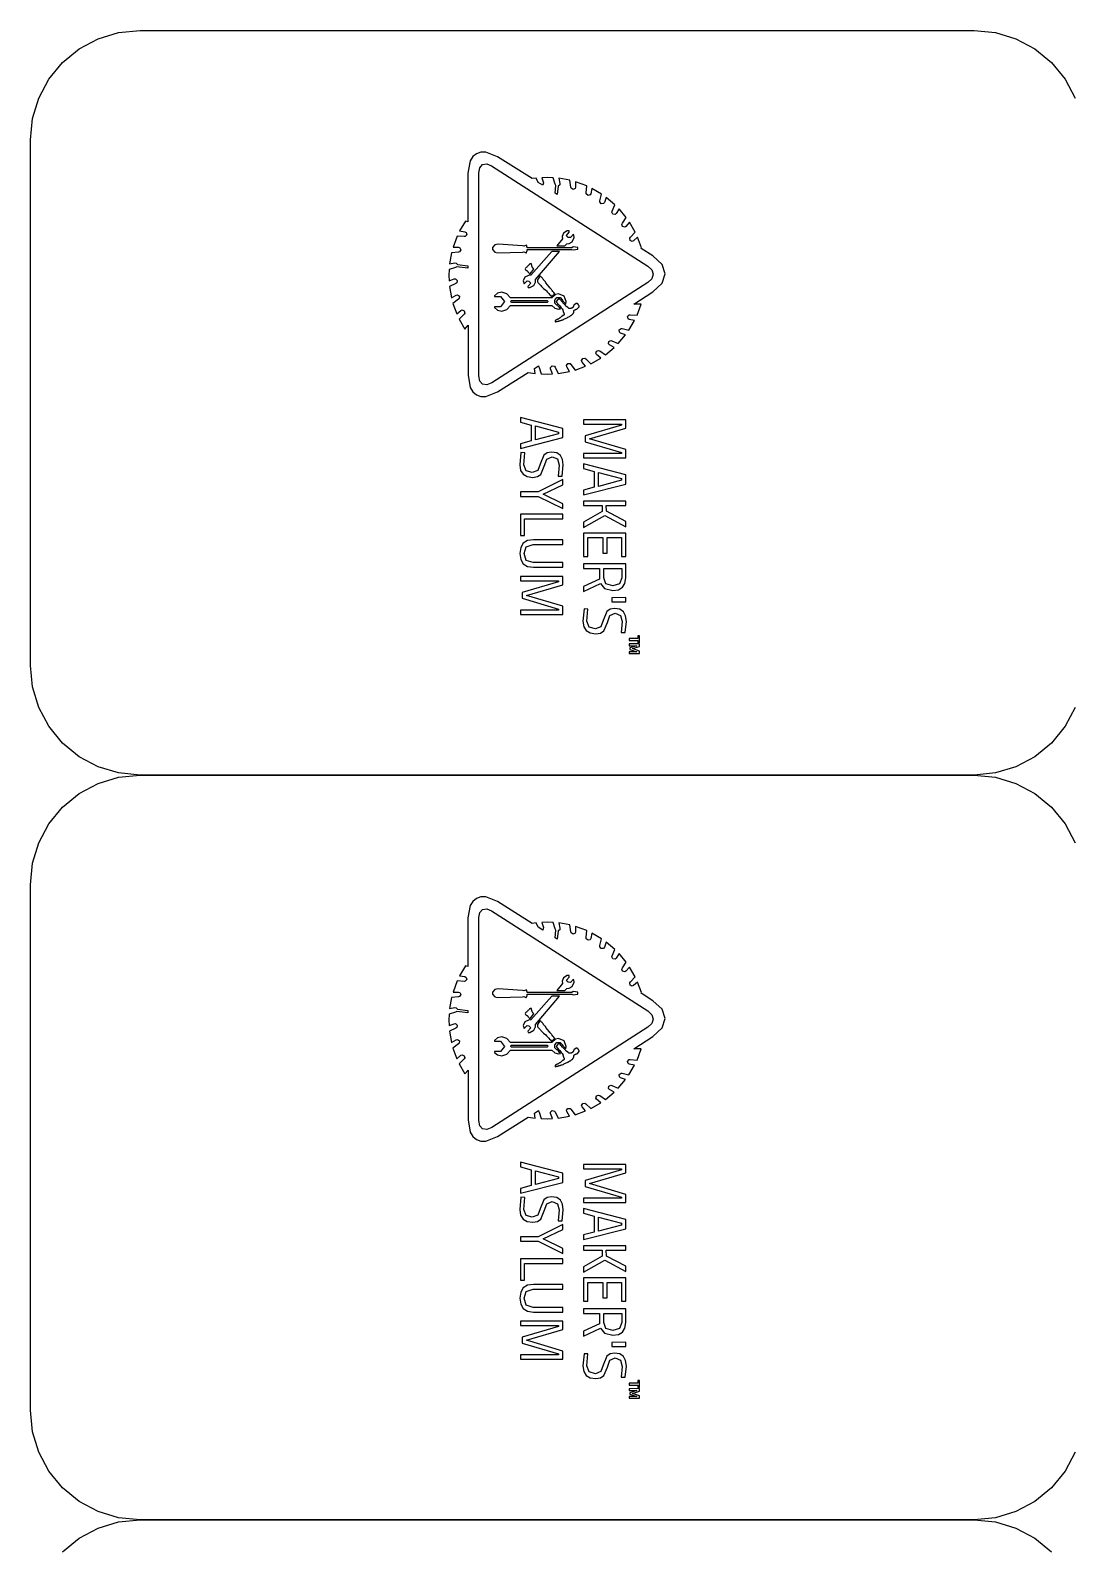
# Model space of a CAD drawing. Extents: x 0 to 210, y 0 to 297.
# Drawn here: x 0 to 103.4, y 145.5 to 297 of the extents above; entities that cross this region are included whole.
import ezdxf

# ---------------------------------------------------------------- set-up
doc = ezdxf.new("R2010")
doc.units = 0

msp = doc.modelspace()

# ---------------------------------------------------------------- linework, layer by layer
at = {"layer": 'Layer 1', "color": 7}
for points in [[(104.168185, 229.495793), (103.164034, 227.614966), (101.799378, 225.950622), (100.135034, 224.585966), (98.254207, 223.581815), (96.214218, 222.961911), (94.072392, 222.75), (10.927608, 222.75), (8.785782, 222.961911), (6.745793, 223.581815), (4.864966, 224.585966), (3.200622, 225.950622), (1.835966, 227.614966), (0.831815, 229.495793), (0.211911, 231.535782), (0, 233.677608), (0, 286.072392), (0.211911, 288.214218), (0.831815, 290.254207), (1.835966, 292.135034), (3.200622, 293.799378), (4.864966, 295.164034), (6.745793, 296.168185), (8.785782, 296.788089), (10.927608, 297), (10.927608, 297)], [(10.927608, 297), (94.072392, 297), (96.214218, 296.788089), (98.254207, 296.168185), (100.135034, 295.164034), (101.799378, 293.799378), (103.164034, 292.135034), (104.168185, 290.254207)], [(46.557343, 260.961574), (49.618448, 262.900908), (50.331439, 262.78683), (50.24588, 263.300183), (50.645155, 263.55686), (50.645155, 263.52834), (50.721207, 263.404755), (50.920844, 262.748804), (51.51025, 262.729791), (52.042616, 262.748804), (51.861992, 263.25265), (51.857239, 263.400002), (52.023603, 263.547353), (52.245818, 263.509327), (52.318306, 263.414261), (52.622515, 262.805843), (53.73478, 262.995974), (53.468597, 263.461794), (53.438889, 263.604392), (53.573169, 263.77551), (53.797761, 263.771945), (53.886885, 263.689951), (54.295666, 263.138572), (55.350892, 263.518833), (55.008657, 263.937121), (54.953994, 264.071401), (55.056189, 264.26985), (55.278405, 264.3055), (55.379412, 264.24133), (55.873752, 263.766003), (56.852925, 264.326889), (56.444144, 264.678631), (56.368092, 264.802216), (56.434638, 265.01136), (56.646158, 265.086224), (56.75786, 265.03988), (57.328252, 264.659618), (58.193348, 265.372609), (57.727527, 265.648298), (57.630085, 265.756435), (57.660981, 265.971521), (57.857054, 266.082034), (57.974697, 266.05708), (58.602129, 265.78139), (59.334132, 266.636979), (58.830286, 266.827109), (58.715019, 266.919798), (58.706701, 267.140825), (58.882572, 267.282235), (59.001403, 267.273917), (59.666861, 267.112306), (60.237254, 268.081973), (59.704887, 268.177038), (59.576549, 268.248337), (59.53377, 268.462234), (59.681121, 268.630975), (59.799953, 268.642858), (60.484424, 268.595326), (60.893205, 269.707591), (60.351332, 269.707591), (60.142188, 269.707591), (62.062509, 270.943441), (62.97692, 271.7919), (63.281723, 272.725917), (62.97692, 273.659935), (62.062509, 274.508394), (60.902711, 275.249904), (60.912218, 275.31645), (60.531956, 276.371675), (60.113669, 276.019933), (59.979389, 275.965271), (59.78094, 276.067466), (59.74529, 276.289682), (59.809459, 276.390689), (60.284786, 276.885029), (59.7239, 277.864202), (59.372158, 277.455421), (59.248573, 277.379369), (59.03943, 277.445915), (58.964566, 277.657435), (59.01091, 277.769137), (59.391172, 278.339529), (58.678181, 279.204624), (58.402491, 278.738804), (58.294354, 278.641362), (58.079269, 278.672258), (57.968755, 278.868331), (57.99371, 278.985974), (58.2694, 279.613406), (57.413811, 280.345409), (57.22368, 279.841563), (57.130992, 279.726296), (56.909965, 279.717978), (56.768555, 279.893849), (56.776873, 280.01268), (56.938484, 280.678138), (55.968817, 281.248531), (55.873752, 280.716164), (55.802453, 280.587826), (55.588556, 280.545047), (55.419814, 280.692398), (55.407931, 280.81123), (55.455464, 281.495701), (54.343199, 281.904482), (54.343199, 281.362609), (54.298043, 281.224764), (54.096029, 281.143959), (53.903521, 281.258037), (53.867872, 281.372116), (53.791819, 282.056586), (52.689061, 282.256224), (52.784126, 281.723858), (52.76749, 281.589578), (52.622515, 281.476687), (52.52745, 280.630605), (52.299293, 280.773204), (52.384852, 281.533727), (52.308799, 281.657312), (52.109162, 282.313263), (51.519756, 282.332276), (50.98739, 282.313263), (51.168014, 281.809416), (51.072949, 281.55274), (50.626142, 281.837936), (50.407491, 282.275237), (50.017723, 282.218198), (46.566849, 284.404702), (45.419083, 284.859233), (44.917, 284.854554), (44.478975, 284.704158), (44.117151, 284.414728), (43.843671, 283.99295), (43.610315, 282.779083), (43.610315, 277.911735), (43.363145, 277.968774), (42.792753, 276.999107), (43.325119, 276.904042), (43.453457, 276.836308), (43.496237, 276.618846), (43.348885, 276.450104), (43.230054, 276.438221), (42.545583, 276.485754), (42.136801, 275.373489), (42.678674, 275.373489), (42.816519, 275.328333), (42.897325, 275.126319), (42.783246, 274.933811), (42.669168, 274.898162), (41.984697, 274.822109), (41.785059, 273.719351), (42.317426, 273.814416), (42.451706, 273.79778), (42.564596, 273.652805), (43.610315, 273.538727), (43.610315, 273.301063), (42.517063, 273.424648), (42.393478, 273.348596), (41.737527, 273.158465), (41.718514, 272.569059), (41.737527, 272.036693), (42.241373, 272.217317), (42.388725, 272.222071), (42.536076, 272.055706), (42.49805, 271.833491), (42.402985, 271.761004), (41.794566, 271.456794), (41.984697, 270.344529), (42.450517, 270.610712), (42.593115, 270.64042), (42.764233, 270.50614), (42.760668, 270.281548), (42.678674, 270.192424), (42.127295, 269.783643), (42.507557, 268.728417), (42.925844, 269.070653), (43.060124, 269.125315), (43.258573, 269.02312), (43.294223, 268.800905), (43.230054, 268.699898), (42.754727, 268.205558), (43.315612, 267.226384), (43.629328, 267.597139), (43.629328, 262.625219), (43.846196, 261.389368), (44.114607, 260.960831), (44.473034, 260.666871), (44.908998, 260.513727), (45.410022, 260.507637), (46.557343, 260.961574), (46.557343, 260.961574)], [(44.713074, 262.549166), (44.713074, 282.78859), (44.813041, 283.308776), (45.085017, 283.613282), (45.487114, 283.678937), (45.977444, 283.482567), (61.568169, 273.491194), (61.958531, 273.111526), (62.088652, 272.678385), (61.958531, 272.245243), (61.568169, 271.865576), (45.98695, 261.855189), (45.491125, 261.658819), (45.086205, 261.724474), (44.81319, 262.02898), (44.713074, 262.549166), (44.713074, 262.549166)], [(49.418811, 274.803096), (49.418811, 274.803096), (49.418811, 274.803096), (49.513876, 275.04076), (49.523383, 275.164345), (53.98195, 275.164345), (54.124548, 275.107306), (54.580862, 275.173851), (54.580862, 275.344969), (54.124548, 275.411515), (53.991457, 275.335463), (49.53289, 275.335463), (49.53289, 275.363982), (49.456837, 275.601646), (49.456837, 275.601646), (49.447331, 275.601646), (49.399798, 275.56362), (49.190654, 275.478061), (49.048056, 275.525593), (46.623888, 275.677698), (46.313737, 275.617094), (46.082016, 275.363982), (46.072509, 275.240397), (46.082016, 275.145332), (46.305419, 274.886279), (46.614382, 274.812603), (49.048056, 274.898162), (49.190654, 274.936188), (49.390291, 274.841123), (49.418811, 274.803096), (49.418811, 274.803096)], [(53.278466, 275.525593), (53.48761, 275.725231), (53.724085, 275.764445), (54.01047, 275.924868), (54.200601, 276.343156), (54.200601, 276.381182), (54.181588, 276.5523), (54.153068, 276.637859), (54.134055, 276.666378), (53.829846, 276.333649), (53.620702, 276.343156), (53.525636, 276.409702), (53.468597, 276.485754), (53.440077, 276.5523), (53.715767, 276.866016), (53.706261, 277.01812), (53.520883, 277.01812), (53.135868, 276.789963), (53.02179, 276.447728), (53.040803, 276.219571), (53.040803, 276.210064), (52.47041, 275.516087), (53.278466, 275.516087), (53.278466, 275.525593)], [(50.188841, 271.561366), (50.354017, 271.895283), (50.369465, 272.150772), (52.755607, 274.955201), (51.995083, 274.955201), (49.903645, 272.597579), (49.646968, 272.557176), (49.304733, 272.388435), (49.133615, 272.036693), (49.152628, 271.922615), (49.209667, 271.732484), (49.513876, 272.0462), (49.513876, 272.0462), (49.513876, 272.0462), (49.682618, 272.01055), (49.894138, 271.789523), (49.894138, 271.789523), (49.599435, 271.466301), (49.608942, 271.352222), (49.795508, 271.353411), (50.188841, 271.561366), (50.188841, 271.561366)], [(50.179334, 273.196491), (50.160321, 273.215504), (50.150815, 273.225011), (50.141308, 273.234517), (50.141308, 273.244024), (50.141308, 273.244024), (50.141308, 273.244024), (50.141308, 273.244024), (50.141308, 273.244024), (50.131802, 273.25353), (50.131802, 273.263037), (50.131802, 273.263037), (50.131802, 273.263037), (50.131802, 273.263037), (50.131802, 273.263037), (50.122295, 273.272543), (50.112788, 273.28205), (50.112788, 273.28205), (50.112788, 273.28205), (50.112788, 273.28205), (50.103282, 273.301063), (50.093775, 273.320076), (50.084269, 273.329583), (50.074762, 273.339089), (50.065256, 273.358102), (50.065256, 273.358102), (50.065256, 273.358102), (50.065256, 273.358102), (50.055749, 273.367609), (50.046243, 273.386622), (50.036736, 273.405635), (50.02723, 273.415142), (50.02723, 273.424648), (50.02723, 273.434155), (49.960684, 273.643299), (49.960684, 273.662312), (49.951177, 273.681325), (49.941671, 273.690831), (49.941671, 273.700338), (49.941671, 273.709844), (49.941671, 273.719351), (49.941671, 273.728857), (49.941671, 273.728857), (49.932164, 273.728857), (49.932164, 273.728857), (49.922658, 273.728857), (49.913151, 273.738364), (49.913151, 273.738364), (49.903645, 273.738364), (49.894138, 273.738364), (49.884632, 273.738364), (49.875125, 273.738364), (49.865618, 273.738364), (49.846605, 273.738364), (49.827592, 273.728857), (49.808579, 273.719351), (49.789566, 273.709844), (49.78006, 273.700338), (49.770553, 273.690831), (49.713514, 273.633792), (49.656475, 273.576753), (49.599435, 273.519713), (49.542396, 273.462674), (49.485357, 273.405635), (49.456837, 273.377115), (49.428318, 273.348596), (49.371278, 273.28205), (49.314239, 273.215504), (49.342759, 273.129945), (49.390291, 273.101426), (49.437824, 273.072906), (49.47585, 273.044386), (49.513876, 273.015867), (49.542396, 272.996854), (49.561409, 272.977841), (49.580422, 272.958828), (49.599435, 272.939815), (49.694501, 272.835243), (49.72302, 272.797216), (49.770553, 272.740177), (49.808579, 272.740177), (50.179334, 273.196491), (50.179334, 273.196491)], [(51.681368, 270.762817), (51.75742, 270.677258), (51.833472, 270.591699), (51.909525, 270.50614), (51.938044, 270.468114), (52.270773, 270.743804), (52.261267, 270.762817), (52.242253, 270.78183), (52.166201, 270.876895), (52.090149, 270.971961), (52.014096, 271.067026), (51.97607, 271.114559), (51.938044, 271.162092), (51.900018, 271.209624), (51.861992, 271.257157), (51.823966, 271.30469), (51.804953, 271.323703), (51.795446, 271.333209), (51.78594, 271.342716), (51.719394, 271.428275), (51.396171, 271.846562), (51.339132, 271.922615), (51.301106, 271.970147), (51.26308, 272.01768), (51.23456, 272.0462), (51.187028, 272.103239), (51.139495, 272.160278), (51.129988, 272.179291), (51.120482, 272.198304), (51.082456, 272.245837), (51.044429, 272.29337), (51.006403, 272.331396), (50.958871, 272.378929), (50.911338, 272.426461), (50.873312, 272.464488), (50.844792, 272.502514), (50.835286, 272.521527), (50.550089, 272.131759), (50.550089, 272.103239), (50.540583, 271.941628), (50.597622, 271.884589), (50.626142, 271.846562), (50.692687, 271.77051), (50.721207, 271.74199), (50.797259, 271.665938), (50.825779, 271.637419), (50.863805, 271.589886), (50.901831, 271.55186), (50.968377, 271.475807), (51.034923, 271.399755), (51.101469, 271.323703), (51.168014, 271.257157), (51.367652, 271.095546), (51.443704, 271.019493), (51.519756, 270.943441), (51.595809, 270.867389), (51.681368, 270.762817)], [(47.850232, 269.564993), (51.995083, 269.564993), (52.269585, 269.302375), (52.651035, 269.203744), (52.850672, 269.232264), (52.822152, 269.260784), (52.7461, 269.355849), (52.670048, 269.450914), (52.593995, 269.54598), (52.555969, 269.593512), (52.489424, 269.593512), (52.28028, 269.802656), (52.28028, 269.907228), (52.28028, 270.097359), (52.28028, 270.116372), (52.489424, 270.354036), (52.632022, 270.354036), (52.803139, 270.354036), (52.812646, 270.354036), (53.059816, 270.116372), (53.059816, 270.068839), (53.145375, 269.973774), (53.183401, 269.926241), (53.221427, 269.878709), (53.24044, 269.859696), (53.259453, 269.840683), (53.297479, 269.79315), (53.345012, 269.745617), (53.383038, 269.707591), (53.421064, 269.954761), (53.196472, 270.500199), (52.651035, 270.724791), (52.337319, 270.658245), (52.00459, 270.382555), (51.97607, 270.335023), (47.850232, 270.335023), (47.511561, 270.736674), (46.994643, 270.895908), (46.582297, 270.802031), (46.26264, 270.544166), (46.26264, 270.458608), (46.852045, 270.458608), (47.25132, 269.954761), (46.852045, 269.441408), (46.26264, 269.441408), (46.26264, 269.365356), (46.26264, 269.355849), (46.582297, 269.097984), (46.994643, 269.004107), (47.511561, 269.166906), (47.850232, 269.564993), (47.850232, 269.564993)], [(47.983324, 269.878709), (47.935791, 269.888215), (47.888258, 269.973774), (47.935791, 270.059333), (47.983324, 270.068839), (51.519756, 270.068839), (51.614822, 269.973774), (51.519756, 269.878709), (47.983324, 269.878709)], [(53.097842, 268.158025), (53.135868, 268.177038), (53.183401, 268.196051), (53.259453, 268.234077), (53.345012, 268.272103), (53.421064, 268.31013), (53.506623, 268.348156), (53.544649, 268.367169), (53.592182, 268.395688), (53.668234, 268.433715), (53.753793, 268.481247), (53.791819, 268.509767), (53.839352, 268.52878), (53.877378, 268.5573), (53.905898, 268.585819), (53.943924, 268.604832), (53.98195, 268.633352), (54.01047, 268.661872), (54.03899, 268.690391), (54.067509, 268.718911), (54.086522, 268.74743), (54.105535, 268.766443), (54.134055, 268.80447), (54.153068, 268.832989), (54.162575, 268.861509), (54.181588, 268.890028), (54.191094, 268.918548), (54.191094, 268.928055), (54.181588, 268.937561), (54.181588, 268.956574), (54.181588, 268.966081), (54.181588, 268.975587), (54.181588, 268.985094), (54.181588, 269.004107), (54.181588, 269.004107), (54.181588, 269.013614), (54.181588, 269.013614), (54.181588, 269.02312), (54.191094, 269.032627), (54.191094, 269.042133), (54.191094, 269.05164), (54.200601, 269.05164), (54.200601, 269.061146), (54.210107, 269.070653), (54.219614, 269.080159), (54.219614, 269.089666), (54.22912, 269.099172), (54.22912, 269.099172), (54.248133, 269.108679), (54.25764, 269.118185), (54.25764, 269.127692), (54.267146, 269.127692), (54.276653, 269.137199), (54.295666, 269.146705), (54.295666, 269.146705), (54.305173, 269.156212), (54.305173, 269.156212), (54.324186, 269.165718), (54.333692, 269.165718), (54.352705, 269.175225), (54.371718, 269.184731), (54.390732, 269.194238), (54.400238, 269.194238), (54.409745, 269.194238), (54.428758, 269.203744), (54.447771, 269.213251), (54.47629, 269.213251), (54.495303, 269.222757), (54.72346, 269.441408), (54.713954, 269.460421), (54.704447, 269.488941), (54.694941, 269.507954), (54.694941, 269.536473), (54.685434, 269.555486), (54.675928, 269.574499), (54.666421, 269.593512), (54.656915, 269.612526), (54.647408, 269.631539), (54.637902, 269.650552), (54.628395, 269.660058), (54.618888, 269.679071), (54.609382, 269.688578), (54.590369, 269.698084), (54.580862, 269.717097), (54.571356, 269.726604), (54.552343, 269.736111), (54.53333, 269.745617), (54.523823, 269.755124), (54.50481, 269.76463), (54.485797, 269.774137), (54.466784, 269.774137), (54.447771, 269.783643), (54.419251, 269.783643), (54.172081, 269.603019), (54.162575, 269.584006), (54.162575, 269.555486), (54.153068, 269.536473), (54.153068, 269.51746), (54.134055, 269.479434), (54.115042, 269.441408), (54.096029, 269.403382), (54.077016, 269.374862), (54.058003, 269.365356), (54.048496, 269.355849), (54.029483, 269.336836), (54.019976, 269.327329), (54.000963, 269.317823), (53.98195, 269.308316), (53.962937, 269.308316), (53.943924, 269.29881), (53.934418, 269.289303), (53.905898, 269.289303), (53.886885, 269.279797), (53.867872, 269.279797), (53.848859, 269.27029), (53.820339, 269.27029), (53.801326, 269.27029), (53.772806, 269.27029), (53.725274, 269.27029), (53.668234, 269.279797), (53.658728, 269.29881), (53.649221, 269.308316), (53.630208, 269.336836), (53.611195, 269.346342), (53.601689, 269.365356), (53.582676, 269.384369), (53.573169, 269.393875), (53.563663, 269.403382), (53.544649, 269.403382), (53.535143, 269.412888), (53.51613, 269.422395), (53.497117, 269.422395), (53.48761, 269.431901), (53.392545, 269.51746), (53.373532, 269.54598), (53.364025, 269.555486), (53.345012, 269.564993), (53.297479, 269.612526), (53.259453, 269.660058), (53.211921, 269.707591), (53.164388, 269.755124), (53.145375, 269.774137), (53.116855, 269.802656), (53.078829, 269.840683), (53.031296, 269.888215), (52.765113, 270.192424), (52.622515, 270.192424), (52.413371, 269.954761), (52.413371, 269.945254), (52.689061, 269.622032), (52.765113, 269.526967), (52.841165, 269.431901), (52.926724, 269.336836), (53.002777, 269.232264), (53.088336, 269.127692), (53.088336, 269.118185), (53.088336, 269.118185), (53.088336, 269.118185), (53.088336, 269.099172), (53.088336, 269.089666), (53.088336, 269.080159), (53.088336, 269.061146), (53.097842, 269.032627), (53.097842, 269.013614), (53.107349, 268.9946), (53.107349, 268.975587), (53.116855, 268.966081), (53.116855, 268.966081), (53.116855, 268.956574), (53.126362, 268.947068), (53.135868, 268.918548), (53.145375, 268.890028), (53.154881, 268.861509), (53.173894, 268.832989), (53.173894, 268.813976), (53.183401, 268.794963), (53.202414, 268.766443), (53.202414, 268.756937), (53.211921, 268.74743), (53.221427, 268.737924), (53.221427, 268.718911), (53.221427, 268.699898), (53.221427, 268.690391), (53.221427, 268.671378), (53.221427, 268.661872), (53.211921, 268.652365), (53.202414, 268.633352), (53.192907, 268.623845), (53.183401, 268.614339), (53.173894, 268.604832), (53.154881, 268.595326), (53.145375, 268.585819), (53.126362, 268.576313), (53.107349, 268.576313), (53.078829, 268.566806), (53.059816, 268.5573), (53.031296, 268.519273), (53.012283, 268.509767), (52.99327, 268.490754), (52.955244, 268.452728), (52.917218, 268.424208), (52.879192, 268.386182), (52.841165, 268.357662), (52.793633, 268.329143), (52.77462, 268.31013), (52.7461, 268.300623), (52.698567, 268.272103), (52.651035, 268.243584), (52.603502, 268.215064), (52.574982, 268.196051), (52.546463, 268.186545), (52.489423, 268.167531), (52.432384, 268.139012), (52.375345, 268.119999), (52.318306, 268.091479), (52.308799, 268.072466), (52.308799, 268.043946), (52.308799, 268.024933), (52.308799, 267.996414), (52.318306, 267.977401), (52.318306, 267.958388), (52.327812, 267.948881), (52.337319, 267.929868), (52.441891, 267.967894), (52.517943, 267.986907), (52.565476, 267.996414), (52.603502, 268.00592), (52.641528, 268.015427), (52.689061, 268.024933), (52.727087, 268.03444), (52.765113, 268.043946), (52.812646, 268.06296), (52.850672, 268.072466), (52.888698, 268.081973), (52.936231, 268.100986), (52.974257, 268.110492), (53.012283, 268.129505), (53.097842, 268.158025)], [(48.857925, 258.413821), (48.857925, 257.948001), (49.932164, 257.653298), (49.932164, 256.075213), (48.857925, 255.78051), (48.857925, 255.314689), (53.069322, 256.398435), (53.069322, 257.320569), (48.857925, 258.413821)], [(52.651035, 256.949814), (52.651035, 256.76919), (50.340945, 256.170278), (50.340945, 257.558233), (52.651035, 256.949814)], [(59.353145, 257.349089), (59.353145, 258.166651), (55.141748, 258.166651), (55.141748, 257.729351), (58.934858, 257.729351), (58.934858, 257.634285), (55.293853, 256.569553), (55.293853, 255.989654), (58.934858, 254.915415), (58.934858, 254.829856), (55.141748, 254.829856), (55.141748, 254.383048), (59.353145, 254.383048), (59.353145, 255.200611), (55.74066, 256.27485), (59.353145, 257.349089)], [(53.002777, 252.548286), (53.126362, 253.670058), (53.057291, 254.225002), (52.84473, 254.630218), (52.48066, 254.878577), (51.957057, 254.962947), (51.504754, 254.88541), (51.190592, 254.656361), (50.816272, 253.765123), (50.572667, 253.123432), (50.036736, 252.909535), (49.411681, 253.100854), (49.200161, 253.698578), (49.28572, 254.877389), (48.905458, 254.905908), (48.791379, 253.698578), (48.874413, 253.136058), (49.120543, 252.741982), (49.525314, 252.510112), (50.084269, 252.434208), (50.5541, 252.505358), (50.869747, 252.718216), (51.23456, 253.565486), (51.491237, 254.260652), (52.00459, 254.478114), (52.545274, 254.270158), (52.708074, 253.641538), (52.622515, 252.567299), (53.002777, 252.548286)], [(55.141748, 253.784136), (55.141748, 253.318316), (56.215987, 253.023613), (56.215987, 251.445528), (55.141748, 251.150825), (55.141748, 250.685004), (59.353145, 251.76875), (59.353145, 252.690884), (55.141748, 253.784136)], [(53.069322, 252.206051), (50.626142, 250.979707), (48.857925, 250.979707), (48.857925, 250.5329), (50.626142, 250.5329), (53.069322, 249.316063), (53.069322, 249.810403), (51.129988, 250.761057), (53.069322, 251.702204), (53.069322, 252.206051)], [(58.934858, 252.320129), (58.934858, 252.139505), (56.624768, 251.540593), (56.624768, 252.928548), (58.934858, 252.320129)], [(55.141748, 247.966134), (55.141748, 247.443274), (57.271213, 248.641098), (59.353145, 247.50982), (59.353145, 248.03268), (57.432824, 249.04988), (57.404305, 249.620272), (59.353145, 249.620272), (59.353145, 250.076586), (55.141748, 250.076586), (55.141748, 249.620272), (56.995523, 249.620272), (57.014537, 249.040373), (55.141748, 247.966134)], [(49.266706, 246.654231), (49.266706, 248.308369), (53.069322, 248.308369), (53.069322, 248.77419), (48.857925, 248.77419), (48.857925, 246.654231), (49.266706, 246.654231)], [(53.069322, 245.75111), (53.069322, 246.216931), (50.141308, 246.216931), (49.542842, 246.134045), (49.125297, 245.881825), (48.880652, 245.454922), (48.800886, 244.847989), (48.880652, 244.23556), (49.125297, 243.805834), (49.542842, 243.552574), (50.141308, 243.469541), (53.069322, 243.469541), (53.069322, 243.935361), (50.112789, 243.935361), (49.418811, 244.151635), (49.209667, 244.838482), (49.418811, 245.521765), (50.112789, 245.741604), (53.069322, 245.741604), (53.069322, 245.75111)], [(55.141748, 244.534273), (55.560036, 244.534273), (55.560036, 246.426074), (57.081082, 246.426074), (57.081082, 244.876508), (57.489864, 244.876508), (57.489864, 246.426074), (58.934858, 246.426074), (58.934858, 244.534273), (59.353145, 244.534273), (59.353145, 246.882388), (55.141748, 246.882388), (55.141748, 244.534273)], [(53.069322, 241.729844), (53.069322, 242.556913), (48.857925, 242.556913), (48.857925, 242.119612), (52.651035, 242.119612), (52.651035, 242.024546), (49.01003, 240.950307), (49.01003, 240.379915), (52.651035, 239.296169), (52.651035, 239.210611), (48.857925, 239.210611), (48.857925, 238.77331), (53.069322, 238.77331), (53.069322, 239.581366), (49.456837, 240.665111), (53.069322, 241.729844)], [(55.141748, 241.549219), (55.141748, 241.045373), (56.843419, 241.853429), (57.221304, 241.351959), (58.069762, 241.149945), (58.641789, 241.231196), (59.038241, 241.471979), (59.268923, 241.867837), (59.343639, 242.414315), (59.343639, 243.802269), (55.132242, 243.802269), (55.132242, 243.336449), (56.748353, 243.336449), (56.748353, 242.300236), (55.141748, 241.549219)], [(58.069762, 241.625272), (57.381727, 241.816591), (57.157135, 242.414315), (57.157135, 243.336449), (58.944364, 243.336449), (58.944364, 242.414315), (58.72809, 241.816591), (58.069762, 241.625272), (58.069762, 241.625272)], [(59.2866, 236.957561), (59.410185, 238.079332), (59.341114, 238.634277), (59.128553, 239.039493), (58.764483, 239.287851), (58.24088, 239.372222), (57.788577, 239.294684), (57.474415, 239.065636), (57.100095, 238.174398), (56.85649, 237.532706), (56.320559, 237.318809), (55.695504, 237.510128), (55.483984, 238.107852), (55.569542, 239.286663), (55.189281, 239.315183), (55.075202, 238.107852), (55.158236, 237.545332), (55.404366, 237.151256), (55.809137, 236.919386), (56.368092, 236.843482), (56.837923, 236.914633), (57.15357, 237.12749), (57.518383, 237.97476), (57.77506, 238.669926), (58.288413, 238.887388), (58.829097, 238.679433), (58.991897, 238.050813), (58.906338, 236.976574), (59.2866, 236.957561)], [(59.362652, 240.018667), (59.362652, 240.446461), (57.974697, 240.427448), (57.974697, 240.028173), (59.362652, 240.018667)], [(60.550969, 236.624832), (60.550969, 236.358649), (59.704887, 236.358649), (59.704887, 236.168518), (60.550969, 236.168518), (60.550969, 235.940361), (60.722087, 235.940361), (60.722087, 236.624832), (60.550969, 236.624832)], [(59.695381, 235.826282), (59.695381, 235.645658), (60.465411, 235.645658), (59.75242, 235.427008), (59.75242, 235.28441), (60.465411, 235.056253), (59.695381, 235.056253), (59.695381, 234.875628), (60.722087, 234.875628), (60.722087, 235.122798), (60.009097, 235.360462), (60.722087, 235.588619), (60.722087, 235.835789), (59.695381, 235.826282)], [(104.168185, 155.245793), (103.164034, 153.364966), (101.799378, 151.700622), (100.135034, 150.335966), (98.254207, 149.331815), (96.214218, 148.711911), (94.072392, 148.5), (10.927608, 148.5), (8.785782, 148.711911), (6.745793, 149.331815), (4.864966, 150.335966), (3.200622, 151.700622), (1.835966, 153.364966), (0.831815, 155.245793), (0.211911, 157.285782), (0, 159.427608), (0, 211.822392), (0.211911, 213.964218), (0.831815, 216.004207), (1.835966, 217.885034), (3.200622, 219.549378), (4.864966, 220.914034), (6.745793, 221.918185), (8.785782, 222.538089), (10.927608, 222.75), (10.927608, 222.75)], [(10.927608, 222.75), (94.072392, 222.75), (96.214218, 222.538089), (98.254207, 221.918185), (100.135034, 220.914034), (101.799378, 219.549378), (103.164034, 217.885034), (104.168185, 216.004207)], [(46.557343, 186.711574), (49.618448, 188.650908), (50.331439, 188.53683), (50.24588, 189.050183), (50.645155, 189.30686), (50.645155, 189.27834), (50.721207, 189.154755), (50.920844, 188.498804), (51.51025, 188.479791), (52.042616, 188.498804), (51.861992, 189.00265), (51.857239, 189.150002), (52.023603, 189.297353), (52.245818, 189.259327), (52.318306, 189.164261), (52.622515, 188.555843), (53.73478, 188.745974), (53.468597, 189.211794), (53.438889, 189.354392), (53.573169, 189.52551), (53.797761, 189.521945), (53.886885, 189.439951), (54.295666, 188.888572), (55.350892, 189.268833), (55.008657, 189.687121), (54.953994, 189.821401), (55.056189, 190.01985), (55.278405, 190.0555), (55.379412, 189.99133), (55.873752, 189.516003), (56.852925, 190.076889), (56.444144, 190.428631), (56.368092, 190.552216), (56.434638, 190.76136), (56.646158, 190.836224), (56.75786, 190.78988), (57.328252, 190.409618), (58.193348, 191.122609), (57.727527, 191.398298), (57.630085, 191.506435), (57.660981, 191.721521), (57.857054, 191.832034), (57.974697, 191.80708), (58.602129, 191.53139), (59.334132, 192.386979), (58.830286, 192.577109), (58.715019, 192.669798), (58.706701, 192.890825), (58.882572, 193.032235), (59.001403, 193.023917), (59.666861, 192.862306), (60.237254, 193.831973), (59.704887, 193.927038), (59.576549, 193.998337), (59.53377, 194.212234), (59.681121, 194.380975), (59.799953, 194.392858), (60.484424, 194.345326), (60.893205, 195.457591), (60.351332, 195.457591), (60.142188, 195.457591), (62.062509, 196.693441), (62.97692, 197.5419), (63.281723, 198.475917), (62.97692, 199.409935), (62.062509, 200.258394), (60.902711, 200.999904), (60.912218, 201.06645), (60.531956, 202.121675), (60.113669, 201.769934), (59.979389, 201.715271), (59.78094, 201.817466), (59.74529, 202.039682), (59.809459, 202.140689), (60.284786, 202.635029), (59.7239, 203.614202), (59.372158, 203.205421), (59.248573, 203.129369), (59.03943, 203.195914), (58.964566, 203.407435), (59.01091, 203.519137), (59.391172, 204.089529), (58.678181, 204.954624), (58.402491, 204.488804), (58.294354, 204.391362), (58.079269, 204.422258), (57.968755, 204.618331), (57.99371, 204.735974), (58.2694, 205.363406), (57.413811, 206.095409), (57.22368, 205.591563), (57.130992, 205.476296), (56.909965, 205.467978), (56.768555, 205.643849), (56.776873, 205.76268), (56.938484, 206.428138), (55.968817, 206.99853), (55.873752, 206.466164), (55.802453, 206.337826), (55.588556, 206.295047), (55.419814, 206.442398), (55.407931, 206.56123), (55.455464, 207.245701), (54.343199, 207.654482), (54.343199, 207.112609), (54.298043, 206.974764), (54.096029, 206.893959), (53.903521, 207.008037), (53.867872, 207.122116), (53.791819, 207.806586), (52.689061, 208.006224), (52.784126, 207.473858), (52.76749, 207.339578), (52.622515, 207.226687), (52.52745, 206.380605), (52.299293, 206.523203), (52.384852, 207.283727), (52.308799, 207.407312), (52.109162, 208.063263), (51.519756, 208.082276), (50.98739, 208.063263), (51.168014, 207.559416), (51.072949, 207.30274), (50.626142, 207.587936), (50.407491, 208.025237), (50.017723, 207.968198), (46.566849, 210.154702), (45.419083, 210.609233), (44.917, 210.604554), (44.478975, 210.454158), (44.117151, 210.164728), (43.843671, 209.74295), (43.610315, 208.529083), (43.610315, 203.661735), (43.363145, 203.718774), (42.792753, 202.749107), (43.325119, 202.654042), (43.453457, 202.586308), (43.496237, 202.368846), (43.348885, 202.200104), (43.230054, 202.188221), (42.545583, 202.235754), (42.136801, 201.123489), (42.678674, 201.123489), (42.816519, 201.078333), (42.897325, 200.876319), (42.783246, 200.683811), (42.669168, 200.648162), (41.984697, 200.572109), (41.785059, 199.469351), (42.317426, 199.564416), (42.451706, 199.54778), (42.564596, 199.402805), (43.610315, 199.288727), (43.610315, 199.051063), (42.517063, 199.174648), (42.393478, 199.098596), (41.737527, 198.908465), (41.718514, 198.319059), (41.737527, 197.786693), (42.241373, 197.967318), (42.388725, 197.972071), (42.536076, 197.805706), (42.49805, 197.583491), (42.402985, 197.511004), (41.794566, 197.206794), (41.984697, 196.094529), (42.450517, 196.360712), (42.593115, 196.39042), (42.764233, 196.25614), (42.760668, 196.031548), (42.678674, 195.942424), (42.127295, 195.533643), (42.507557, 194.478417), (42.925844, 194.820653), (43.060124, 194.875315), (43.258573, 194.77312), (43.294223, 194.550905), (43.230054, 194.449898), (42.754727, 193.955558), (43.315612, 192.976384), (43.629328, 193.347139), (43.629328, 188.375219), (43.846196, 187.139368), (44.114607, 186.710831), (44.473034, 186.416871), (44.908998, 186.263727), (45.410022, 186.257637), (46.557343, 186.711574), (46.557343, 186.711574)], [(44.713074, 188.299166), (44.713074, 208.53859), (44.813041, 209.058776), (45.085017, 209.363282), (45.487114, 209.428937), (45.977444, 209.232567), (61.568169, 199.241194), (61.958531, 198.861526), (62.088652, 198.428385), (61.958531, 197.995243), (61.568169, 197.615576), (45.98695, 187.605189), (45.491125, 187.408819), (45.086205, 187.474474), (44.81319, 187.77898), (44.713074, 188.299166), (44.713074, 188.299166)], [(53.278466, 201.275593), (53.48761, 201.475231), (53.724085, 201.514445), (54.01047, 201.674868), (54.200601, 202.093156), (54.200601, 202.131182), (54.181588, 202.3023), (54.153068, 202.387859), (54.134055, 202.416378), (53.829846, 202.083649), (53.620702, 202.093156), (53.525636, 202.159702), (53.468597, 202.235754), (53.440077, 202.3023), (53.715767, 202.616016), (53.706261, 202.76812), (53.520883, 202.76812), (53.135868, 202.539963), (53.02179, 202.197728), (53.040803, 201.969571), (53.040803, 201.960064), (52.47041, 201.266087), (53.278466, 201.266087), (53.278466, 201.275593)], [(49.418811, 200.553096), (49.418811, 200.553096), (49.418811, 200.553096), (49.513876, 200.79076), (49.523383, 200.914345), (53.98195, 200.914345), (54.124548, 200.857306), (54.580862, 200.923851), (54.580862, 201.094969), (54.124548, 201.161515), (53.991457, 201.085463), (49.53289, 201.085463), (49.53289, 201.113982), (49.456837, 201.351646), (49.456837, 201.351646), (49.447331, 201.351646), (49.399798, 201.31362), (49.190654, 201.228061), (49.048056, 201.275593), (46.623888, 201.427698), (46.313737, 201.367094), (46.082016, 201.113982), (46.072509, 200.990397), (46.082016, 200.895332), (46.305419, 200.636279), (46.614382, 200.562603), (49.048056, 200.648162), (49.190654, 200.686188), (49.390291, 200.591123), (49.418811, 200.553096), (49.418811, 200.553096)], [(50.188841, 197.311366), (50.354017, 197.645283), (50.369465, 197.900772), (52.755607, 200.705201), (51.995083, 200.705201), (49.903645, 198.347579), (49.646968, 198.307176), (49.304733, 198.138435), (49.133615, 197.786693), (49.152628, 197.672615), (49.209667, 197.482484), (49.513876, 197.7962), (49.513876, 197.7962), (49.513876, 197.7962), (49.682618, 197.76055), (49.894138, 197.539523), (49.894138, 197.539523), (49.599435, 197.216301), (49.608942, 197.102222), (49.795508, 197.103411), (50.188841, 197.311366), (50.188841, 197.311366)], [(50.179334, 198.946491), (50.160321, 198.965504), (50.150815, 198.975011), (50.141308, 198.984517), (50.141308, 198.994024), (50.141308, 198.994024), (50.141308, 198.994024), (50.141308, 198.994024), (50.141308, 198.994024), (50.131802, 199.00353), (50.131802, 199.013037), (50.131802, 199.013037), (50.131802, 199.013037), (50.131802, 199.013037), (50.131802, 199.013037), (50.122295, 199.022543), (50.112788, 199.03205), (50.112788, 199.03205), (50.112788, 199.03205), (50.112788, 199.03205), (50.103282, 199.051063), (50.093775, 199.070076), (50.084269, 199.079583), (50.074762, 199.089089), (50.065256, 199.108102), (50.065256, 199.108102), (50.065256, 199.108102), (50.065256, 199.108102), (50.055749, 199.117609), (50.046243, 199.136622), (50.036736, 199.155635), (50.02723, 199.165142), (50.02723, 199.174648), (50.02723, 199.184155), (49.960684, 199.393298), (49.960684, 199.412312), (49.951177, 199.431325), (49.941671, 199.440831), (49.941671, 199.450338), (49.941671, 199.459844), (49.941671, 199.469351), (49.941671, 199.478857), (49.941671, 199.478857), (49.932164, 199.478857), (49.932164, 199.478857), (49.922658, 199.478857), (49.913151, 199.488364), (49.913151, 199.488364), (49.903645, 199.488364), (49.894138, 199.488364), (49.884632, 199.488364), (49.875125, 199.488364), (49.865618, 199.488364), (49.846605, 199.488364), (49.827592, 199.478857), (49.808579, 199.469351), (49.789566, 199.459844), (49.78006, 199.450338), (49.770553, 199.440831), (49.713514, 199.383792), (49.656475, 199.326753), (49.599435, 199.269713), (49.542396, 199.212674), (49.485357, 199.155635), (49.456837, 199.127115), (49.428318, 199.098596), (49.371278, 199.03205), (49.314239, 198.965504), (49.342759, 198.879945), (49.390291, 198.851426), (49.437824, 198.822906), (49.47585, 198.794386), (49.513876, 198.765867), (49.542396, 198.746854), (49.561409, 198.727841), (49.580422, 198.708828), (49.599435, 198.689815), (49.694501, 198.585243), (49.72302, 198.547216), (49.770553, 198.490177), (49.808579, 198.490177), (50.179334, 198.946491), (50.179334, 198.946491)], [(51.681368, 196.512817), (51.75742, 196.427258), (51.833472, 196.341699), (51.909525, 196.25614), (51.938044, 196.218114), (52.270773, 196.493804), (52.261267, 196.512817), (52.242253, 196.53183), (52.166201, 196.626895), (52.090149, 196.721961), (52.014096, 196.817026), (51.97607, 196.864559), (51.938044, 196.912092), (51.900018, 196.959624), (51.861992, 197.007157), (51.823966, 197.05469), (51.804953, 197.073703), (51.795446, 197.083209), (51.78594, 197.092716), (51.719394, 197.178275), (51.396171, 197.596562), (51.339132, 197.672615), (51.301106, 197.720147), (51.26308, 197.76768), (51.23456, 197.7962), (51.187028, 197.853239), (51.139495, 197.910278), (51.129988, 197.929291), (51.120482, 197.948304), (51.082456, 197.995837), (51.044429, 198.04337), (51.006403, 198.081396), (50.958871, 198.128929), (50.911338, 198.176461), (50.873312, 198.214488), (50.844792, 198.252514), (50.835286, 198.271527), (50.550089, 197.881759), (50.550089, 197.853239), (50.540583, 197.691628), (50.597622, 197.634589), (50.626142, 197.596562), (50.692687, 197.52051), (50.721207, 197.49199), (50.797259, 197.415938), (50.825779, 197.387419), (50.863805, 197.339886), (50.901831, 197.30186), (50.968377, 197.225807), (51.034923, 197.149755), (51.101469, 197.073703), (51.168014, 197.007157), (51.367652, 196.845546), (51.443704, 196.769493), (51.519756, 196.693441), (51.595809, 196.617389), (51.681368, 196.512817)], [(47.850232, 195.314993), (51.995083, 195.314993), (52.269585, 195.052375), (52.651035, 194.953744), (52.850672, 194.982264), (52.822152, 195.010784), (52.7461, 195.105849), (52.670048, 195.200914), (52.593995, 195.29598), (52.555969, 195.343512), (52.489424, 195.343512), (52.28028, 195.552656), (52.28028, 195.657228), (52.28028, 195.847359), (52.28028, 195.866372), (52.489424, 196.104036), (52.632022, 196.104036), (52.803139, 196.104036), (52.812646, 196.104036), (53.059816, 195.866372), (53.059816, 195.818839), (53.145375, 195.723774), (53.183401, 195.676241), (53.221427, 195.628709), (53.24044, 195.609696), (53.259453, 195.590682), (53.297479, 195.54315), (53.345012, 195.495617), (53.383038, 195.457591), (53.421064, 195.704761), (53.196472, 196.250199), (52.651035, 196.474791), (52.337319, 196.408245), (52.00459, 196.132555), (51.97607, 196.085023), (47.850232, 196.085023), (47.511561, 196.486674), (46.994643, 196.645908), (46.582297, 196.552031), (46.26264, 196.294166), (46.26264, 196.208608), (46.852045, 196.208608), (47.25132, 195.704761), (46.852045, 195.191408), (46.26264, 195.191408), (46.26264, 195.115355), (46.26264, 195.105849), (46.582297, 194.847984), (46.994643, 194.754107), (47.511561, 194.916906), (47.850232, 195.314993), (47.850232, 195.314993)], [(47.983324, 195.628709), (47.935791, 195.638215), (47.888258, 195.723774), (47.935791, 195.809333), (47.983324, 195.818839), (51.519756, 195.818839), (51.614822, 195.723774), (51.519756, 195.628709), (47.983324, 195.628709)], [(53.097842, 193.908025), (53.135868, 193.927038), (53.183401, 193.946051), (53.259453, 193.984077), (53.345012, 194.022103), (53.421064, 194.06013), (53.506623, 194.098156), (53.544649, 194.117169), (53.592182, 194.145688), (53.668234, 194.183715), (53.753793, 194.231247), (53.791819, 194.259767), (53.839352, 194.27878), (53.877378, 194.3073), (53.905898, 194.335819), (53.943924, 194.354832), (53.98195, 194.383352), (54.01047, 194.411872), (54.03899, 194.440391), (54.067509, 194.468911), (54.086522, 194.49743), (54.105535, 194.516443), (54.134055, 194.55447), (54.153068, 194.582989), (54.162575, 194.611509), (54.181588, 194.640028), (54.191094, 194.668548), (54.191094, 194.678055), (54.181588, 194.687561), (54.181588, 194.706574), (54.181588, 194.716081), (54.181588, 194.725587), (54.181588, 194.735094), (54.181588, 194.754107), (54.181588, 194.754107), (54.181588, 194.763614), (54.181588, 194.763614), (54.181588, 194.77312), (54.191094, 194.782627), (54.191094, 194.792133), (54.191094, 194.80164), (54.200601, 194.80164), (54.200601, 194.811146), (54.210107, 194.820653), (54.219614, 194.830159), (54.219614, 194.839666), (54.22912, 194.849172), (54.22912, 194.849172), (54.248133, 194.858679), (54.25764, 194.868185), (54.25764, 194.877692), (54.267146, 194.877692), (54.276653, 194.887199), (54.295666, 194.896705), (54.295666, 194.896705), (54.305173, 194.906212), (54.305173, 194.906212), (54.324186, 194.915718), (54.333692, 194.915718), (54.352705, 194.925225), (54.371718, 194.934731), (54.390732, 194.944238), (54.400238, 194.944238), (54.409745, 194.944238), (54.428758, 194.953744), (54.447771, 194.963251), (54.47629, 194.963251), (54.495303, 194.972757), (54.72346, 195.191408), (54.713954, 195.210421), (54.704447, 195.238941), (54.694941, 195.257954), (54.694941, 195.286473), (54.685434, 195.305486), (54.675928, 195.324499), (54.666421, 195.343512), (54.656915, 195.362526), (54.647408, 195.381539), (54.637902, 195.400552), (54.628395, 195.410058), (54.618888, 195.429071), (54.609382, 195.438578), (54.590369, 195.448084), (54.580862, 195.467097), (54.571356, 195.476604), (54.552343, 195.486111), (54.53333, 195.495617), (54.523823, 195.505124), (54.50481, 195.51463), (54.485797, 195.524137), (54.466784, 195.524137), (54.447771, 195.533643), (54.419251, 195.533643), (54.172081, 195.353019), (54.162575, 195.334006), (54.162575, 195.305486), (54.153068, 195.286473), (54.153068, 195.26746), (54.134055, 195.229434), (54.115042, 195.191408), (54.096029, 195.153382), (54.077016, 195.124862), (54.058003, 195.115355), (54.048496, 195.105849), (54.029483, 195.086836), (54.019976, 195.077329), (54.000963, 195.067823), (53.98195, 195.058316), (53.962937, 195.058316), (53.943924, 195.04881), (53.934418, 195.039303), (53.905898, 195.039303), (53.886885, 195.029797), (53.867872, 195.029797), (53.848859, 195.02029), (53.820339, 195.02029), (53.801326, 195.02029), (53.772806, 195.02029), (53.725274, 195.02029), (53.668234, 195.029797), (53.658728, 195.04881), (53.649221, 195.058316), (53.630208, 195.086836), (53.611195, 195.096342), (53.601689, 195.115355), (53.582676, 195.134369), (53.573169, 195.143875), (53.563663, 195.153382), (53.544649, 195.153382), (53.535143, 195.162888), (53.51613, 195.172395), (53.497117, 195.172395), (53.48761, 195.181901), (53.392545, 195.26746), (53.373532, 195.29598), (53.364025, 195.305486), (53.345012, 195.314993), (53.297479, 195.362526), (53.259453, 195.410058), (53.211921, 195.457591), (53.164388, 195.505124), (53.145375, 195.524137), (53.116855, 195.552656), (53.078829, 195.590682), (53.031296, 195.638215), (52.765113, 195.942424), (52.622515, 195.942424), (52.413371, 195.704761), (52.413371, 195.695254), (52.689061, 195.372032), (52.765113, 195.276967), (52.841165, 195.181901), (52.926724, 195.086836), (53.002777, 194.982264), (53.088336, 194.877692), (53.088336, 194.868185), (53.088336, 194.868185), (53.088336, 194.868185), (53.088336, 194.849172), (53.088336, 194.839666), (53.088336, 194.830159), (53.088336, 194.811146), (53.097842, 194.782627), (53.097842, 194.763614), (53.107349, 194.7446), (53.107349, 194.725587), (53.116855, 194.716081), (53.116855, 194.716081), (53.116855, 194.706574), (53.126362, 194.697068), (53.135868, 194.668548), (53.145375, 194.640028), (53.154881, 194.611509), (53.173894, 194.582989), (53.173894, 194.563976), (53.183401, 194.544963), (53.202414, 194.516443), (53.202414, 194.506937), (53.211921, 194.49743), (53.221427, 194.487924), (53.221427, 194.468911), (53.221427, 194.449898), (53.221427, 194.440391), (53.221427, 194.421378), (53.221427, 194.411872), (53.211921, 194.402365), (53.202414, 194.383352), (53.192907, 194.373845), (53.183401, 194.364339), (53.173894, 194.354832), (53.154881, 194.345326), (53.145375, 194.335819), (53.126362, 194.326313), (53.107349, 194.326313), (53.078829, 194.316806), (53.059816, 194.3073), (53.031296, 194.269273), (53.012283, 194.259767), (52.99327, 194.240754), (52.955244, 194.202728), (52.917218, 194.174208), (52.879192, 194.136182), (52.841165, 194.107662), (52.793633, 194.079143), (52.77462, 194.06013), (52.7461, 194.050623), (52.698567, 194.022103), (52.651035, 193.993584), (52.603502, 193.965064), (52.574982, 193.946051), (52.546463, 193.936545), (52.489423, 193.917531), (52.432384, 193.889012), (52.375345, 193.869999), (52.318306, 193.841479), (52.308799, 193.822466), (52.308799, 193.793946), (52.308799, 193.774933), (52.308799, 193.746414), (52.318306, 193.727401), (52.318306, 193.708388), (52.327812, 193.698881), (52.337319, 193.679868), (52.441891, 193.717894), (52.517943, 193.736907), (52.565476, 193.746414), (52.603502, 193.75592), (52.641528, 193.765427), (52.689061, 193.774933), (52.727087, 193.78444), (52.765113, 193.793946), (52.812646, 193.81296), (52.850672, 193.822466), (52.888698, 193.831973), (52.936231, 193.850986), (52.974257, 193.860492), (53.012283, 193.879505), (53.097842, 193.908025)], [(48.857925, 184.163821), (48.857925, 183.698001), (49.932164, 183.403298), (49.932164, 181.825213), (48.857925, 181.53051), (48.857925, 181.064689), (53.069322, 182.148435), (53.069322, 183.070569), (48.857925, 184.163821)], [(52.651035, 182.699814), (52.651035, 182.51919), (50.340945, 181.920278), (50.340945, 183.308233), (52.651035, 182.699814)], [(59.353145, 183.098089), (59.353145, 183.915651), (55.141748, 183.915651), (55.141748, 183.478351), (58.934858, 183.478351), (58.934858, 183.383285), (55.293853, 182.318553), (55.293853, 181.738654), (58.934858, 180.664415), (58.934858, 180.578856), (55.141748, 180.578856), (55.141748, 180.132048), (59.353145, 180.132048), (59.353145, 180.949611), (55.74066, 182.02385), (59.353145, 183.098089)], [(53.002777, 178.298286), (53.126362, 179.420058), (53.057291, 179.975002), (52.84473, 180.380218), (52.48066, 180.628577), (51.957057, 180.712947), (51.504754, 180.63541), (51.190592, 180.406361), (50.816272, 179.515123), (50.572667, 178.873432), (50.036736, 178.659535), (49.411681, 178.850854), (49.200161, 179.448578), (49.28572, 180.627389), (48.905458, 180.655908), (48.791379, 179.448578), (48.874413, 178.886058), (49.120543, 178.491982), (49.525314, 178.260112), (50.084269, 178.184208), (50.5541, 178.255358), (50.869747, 178.468216), (51.23456, 179.315486), (51.491237, 180.010652), (52.00459, 180.228114), (52.545274, 180.020158), (52.708074, 179.391538), (52.622515, 178.317299), (53.002777, 178.298286)], [(55.141748, 179.534136), (55.141748, 179.068316), (56.215987, 178.773613), (56.215987, 177.195528), (55.141748, 176.900825), (55.141748, 176.435004), (59.353145, 177.51875), (59.353145, 178.440884), (55.141748, 179.534136)], [(53.069322, 177.956051), (50.626142, 176.729707), (48.857925, 176.729707), (48.857925, 176.2829), (50.626142, 176.2829), (53.069322, 175.066063), (53.069322, 175.560403), (51.129988, 176.511057), (53.069322, 177.452204), (53.069322, 177.956051)], [(58.934858, 178.070129), (58.934858, 177.889505), (56.624768, 177.290593), (56.624768, 178.678548), (58.934858, 178.070129)], [(55.141748, 173.716134), (55.141748, 173.193274), (57.271213, 174.391098), (59.353145, 173.25982), (59.353145, 173.78268), (57.432824, 174.79988), (57.404305, 175.370272), (59.353145, 175.370272), (59.353145, 175.826586), (55.141748, 175.826586), (55.141748, 175.370272), (56.995523, 175.370272), (57.014537, 174.790373), (55.141748, 173.716134)], [(49.266706, 172.404231), (49.266706, 174.058369), (53.069322, 174.058369), (53.069322, 174.52419), (48.857925, 174.52419), (48.857925, 172.404231), (49.266706, 172.404231)], [(53.069322, 171.50111), (53.069322, 171.966931), (50.141308, 171.966931), (49.542842, 171.884045), (49.125297, 171.631825), (48.880652, 171.204922), (48.800886, 170.597989), (48.880652, 169.98556), (49.125297, 169.555834), (49.542842, 169.302574), (50.141308, 169.219541), (53.069322, 169.219541), (53.069322, 169.685361), (50.112789, 169.685361), (49.418811, 169.901635), (49.209667, 170.588482), (49.418811, 171.271765), (50.112789, 171.491604), (53.069322, 171.491604), (53.069322, 171.50111)], [(55.141748, 170.284273), (55.560036, 170.284273), (55.560036, 172.176074), (57.081082, 172.176074), (57.081082, 170.626508), (57.489864, 170.626508), (57.489864, 172.176074), (58.934858, 172.176074), (58.934858, 170.284273), (59.353145, 170.284273), (59.353145, 172.632388), (55.141748, 172.632388), (55.141748, 170.284273)], [(53.069322, 167.479844), (53.069322, 168.306913), (48.857925, 168.306913), (48.857925, 167.869612), (52.651035, 167.869612), (52.651035, 167.774546), (49.01003, 166.700307), (49.01003, 166.129915), (52.651035, 165.046169), (52.651035, 164.960611), (48.857925, 164.960611), (48.857925, 164.52331), (53.069322, 164.52331), (53.069322, 165.331366), (49.456837, 166.415111), (53.069322, 167.479844)], [(55.141748, 167.299219), (55.141748, 166.795373), (56.843419, 167.603429), (57.221304, 167.101959), (58.069762, 166.899945), (58.641789, 166.981196), (59.038241, 167.221979), (59.268923, 167.617837), (59.343639, 168.164315), (59.343639, 169.552269), (55.132242, 169.552269), (55.132242, 169.086449), (56.748353, 169.086449), (56.748353, 168.050236), (55.141748, 167.299219)], [(58.069762, 167.375272), (57.381727, 167.566591), (57.157135, 168.164315), (57.157135, 169.086449), (58.944364, 169.086449), (58.944364, 168.164315), (58.72809, 167.566591), (58.069762, 167.375272), (58.069762, 167.375272)], [(59.2866, 162.707561), (59.410185, 163.829332), (59.341114, 164.384277), (59.128553, 164.789493), (58.764483, 165.037851), (58.24088, 165.122222), (57.788577, 165.044684), (57.474415, 164.815636), (57.100095, 163.924398), (56.85649, 163.282706), (56.320559, 163.068809), (55.695504, 163.260128), (55.483984, 163.857852), (55.569542, 165.036663), (55.189281, 165.065183), (55.075202, 163.857852), (55.158236, 163.295332), (55.404366, 162.901256), (55.809137, 162.669386), (56.368092, 162.593482), (56.837923, 162.664633), (57.15357, 162.87749), (57.518383, 163.72476), (57.77506, 164.419926), (58.288413, 164.637388), (58.829097, 164.429433), (58.991897, 163.800813), (58.906338, 162.726574), (59.2866, 162.707561)], [(59.362652, 165.768667), (59.362652, 166.196461), (57.974697, 166.177448), (57.974697, 165.778173), (59.362652, 165.768667)], [(60.550969, 162.374832), (60.550969, 162.108649), (59.704887, 162.108649), (59.704887, 161.918518), (60.550969, 161.918518), (60.550969, 161.690361), (60.722087, 161.690361), (60.722087, 162.374832), (60.550969, 162.374832)], [(59.695381, 161.576282), (59.695381, 161.395658), (60.465411, 161.395658), (59.75242, 161.177008), (59.75242, 161.03441), (60.465411, 160.806253), (59.695381, 160.806253), (59.695381, 160.625628), (60.722087, 160.625628), (60.722087, 160.872798), (60.009097, 161.110462), (60.722087, 161.338619), (60.722087, 161.585789), (59.695381, 161.576282)], [(3.200622, 145.299378), (4.864966, 146.664034), (6.745793, 147.668185), (8.785782, 148.288089), (10.927608, 148.5), (10.927608, 148.5)], [(10.927608, 148.5), (94.072392, 148.5), (96.214218, 148.288089), (98.254207, 147.668185), (100.135034, 146.664034), (101.799378, 145.299378)]]:
    msp.add_lwpolyline(points, dxfattribs=at)

doc.saveas('drawing.dxf')
